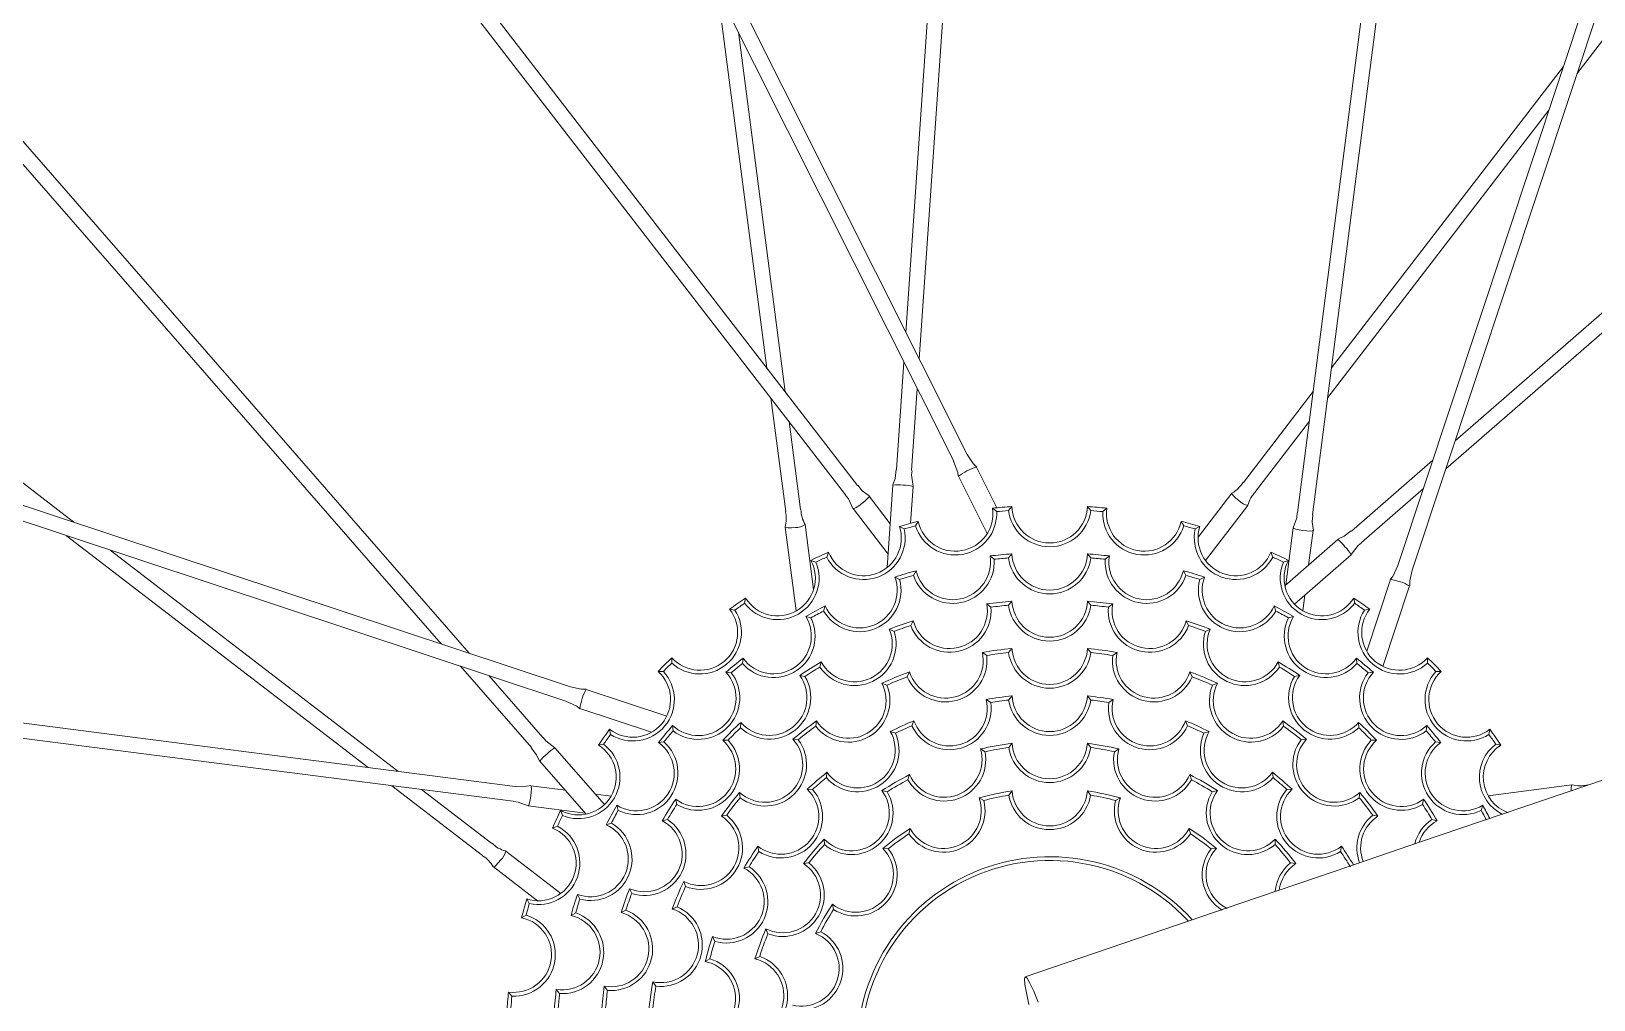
# Model space of a CAD drawing. Header units: inches. Extents: x -27 to 495, y -3 to 144.
# Drawn here: x -15.11 to -8.91, y 101.44 to 105.29 of the extents above; entities that cross this region are included whole.
import ezdxf

# ---------------------------------------------------------------- set-up
doc = ezdxf.new("R2010")
doc.units = ezdxf.units.IN
doc.layers.add('ZANO_R', color=7, linetype='Continuous', lineweight=0)

msp = doc.modelspace()

# ---------------------------------------------------------------- linework, layer by layer
at = {"layer": 'ZANO_R'}
for p, q in [((-11.19822, 110.50144), (-11.63875, 104.08947)), ((-11.58585, 103.98405), (-11.13836, 110.49733)), ((-9.18824, 110.31722), (-10.08242, 103.37239)), ((-10.02291, 103.36473), (-9.12874, 110.30956)), ((-14.5747, 109.80653), (-11.44912, 103.57779)), ((-11.3955, 103.6047), (-14.52107, 109.83343)), ((-7.49015, 109.77734), (-9.68441, 103.16285)), ((-9.62746, 103.14396), (-7.4332, 109.75845)), ((-16.15718, 108.98754), (-11.87872, 103.44453)), ((-11.83123, 103.48119), (-16.10969, 109.0242)), ((-8.97243, 105.11851), (-5.9875, 108.99928)), ((-4.61123, 107.8812), (-9.45669, 103.65875)), ((-9.49383, 103.5468), (-4.57182, 107.83596)), ((-13.37432, 102.81395), (-17.66348, 107.73596)), ((-17.70871, 107.69654), (-13.48627, 102.85108)), ((-14.94603, 103.33534), (-18.8268, 106.32028)), ((-12.38672, 105.44626), (-12.19116, 103.94751)), ((-12.11835, 103.85317), (-12.30495, 105.28331)), ((-9.02618, 105.14704), (-9.94768, 103.94898)), ((-9.9629, 103.83079), (-9.08359, 104.974)), ((-19.60486, 104.81763), (-12.99037, 102.62336)), ((-12.97148, 102.68031), (-19.58597, 104.87457)), ((-11.64683, 103.9718), (-11.6762, 103.5444)), ((-12.17574, 103.82934), (-12.11684, 103.37791)), ((-11.61634, 103.54029), (-11.59394, 103.86638)), ((-10.02034, 103.85452), (-10.2979, 103.49367)), ((-12.05735, 103.38568), (-12.10293, 103.735)), ((-10.25034, 103.45708), (-10.03556, 103.73632)), ((-9.54561, 103.58126), (-9.86859, 103.29981)), ((-11.43012, 103.51764), (-11.316, 103.29021)), ((-11.27777, 103.3924), (-11.35862, 103.55352)), ((-11.69045, 103.48288), (-11.71294, 103.15559)), ((-11.62072, 103.33071), (-11.61064, 103.4774)), ((-10.34346, 103.45083), (-10.47798, 103.27594)), ((-9.82917, 103.25457), (-9.58275, 103.46931)), ((-11.84883, 103.38944), (-11.70929, 103.20865)), ((-11.70103, 103.32888), (-11.7855, 103.43832)), ((-11.29462, 103.39068), (-11.27833, 103.37727)), ((-11.21756, 103.39743), (-11.23127, 103.38139)), ((-10.90402, 103.38139), (-10.91774, 103.39743)), ((-10.85696, 103.37727), (-10.84067, 103.39068)), ((-10.44858, 103.18295), (-10.28005, 103.40206)), ((-12.0058, 103.06792), (-12.03944, 103.32576)), ((-11.58989, 103.33862), (-11.60061, 103.32044)), ((-10.53468, 103.32044), (-10.5454, 103.33862)), ((-14.97456, 103.28159), (-13.7765, 102.36009)), ((-12.11877, 103.31541), (-12.0753, 102.98221)), ((-11.66462, 103.3186), (-11.64624, 103.30822)), ((-10.48905, 103.30822), (-10.47068, 103.3186)), ((-9.92217, 103.26638), (-10.13327, 103.08243)), ((-10.10024, 103.31231), (-10.1294, 103.0858)), ((-10.03855, 103.16497), (-10.02089, 103.30209)), ((-13.6583, 102.34487), (-14.80151, 103.22418)), ((-11.94635, 103.21605), (-11.95376, 103.19629)), ((-11.30483, 103.20084), (-11.28828, 103.18767)), ((-11.21754, 103.20943), (-11.23119, 103.19329)), ((-10.9041, 103.19329), (-10.91775, 103.20943)), ((-10.84701, 103.18767), (-10.83047, 103.20084)), ((-10.18153, 103.19629), (-10.18894, 103.21605)), ((-10.09511, 103.00956), (-9.86961, 103.20607)), ((-13.19225, 102.28487), (-20.13708, 103.17904)), ((-12.01647, 103.18336), (-11.99657, 103.17632)), ((-11.59885, 103.14235), (-11.6091, 103.12386)), ((-10.5262, 103.12386), (-10.53644, 103.14235)), ((-10.13872, 103.17632), (-10.11882, 103.18336)), ((-20.14474, 103.11953), (-13.19991, 102.22536)), ((-11.68278, 103.11689), (-11.66399, 103.1072)), ((-10.4713, 103.1072), (-10.45251, 103.11689)), ((-9.71351, 103.10688), (-9.8079, 102.82236)), ((-9.74363, 102.76201), (-9.63758, 103.08169)), ((-12.27612, 103.03345), (-12.27998, 103.0127)), ((-11.21751, 103.02134), (-11.2311, 103.00508)), ((-10.90419, 103.00508), (-10.91778, 103.02134)), ((-10.06193, 102.98332), (-10.05394, 103.04545)), ((-9.85531, 103.0127), (-9.85917, 103.03345)), ((-12.33949, 102.98907), (-12.31867, 102.9856)), ((-12.0371, 102.96082), (-12.01678, 102.95499)), ((-11.95975, 103.00217), (-11.96619, 102.98203)), ((-11.31789, 103.01003), (-11.30103, 102.9972)), ((-10.83426, 102.9972), (-10.8174, 103.01003)), ((-10.1691, 102.98203), (-10.17554, 103.00217)), ((-10.11851, 102.95499), (-10.09819, 102.96082)), ((-9.81662, 102.9856), (-9.7958, 102.98907)), ((-11.70546, 102.90997), (-11.68616, 102.90121)), ((-11.61011, 102.94333), (-11.61974, 102.92445)), ((-10.51555, 102.92445), (-10.52518, 102.94333)), ((-10.44913, 102.90121), (-10.42984, 102.90997)), ((-11.21748, 102.8331), (-11.23097, 102.81669)), ((-10.90432, 102.81669), (-10.91781, 102.8331)), ((-12.56917, 102.79635), (-12.56937, 102.77525)), ((-12.28636, 102.79427), (-12.28875, 102.77326)), ((-11.97551, 102.77992), (-11.98069, 102.75937)), ((-11.33521, 102.8176), (-11.31793, 102.80524)), ((-10.81736, 102.80524), (-10.80008, 102.8176)), ((-10.1546, 102.75937), (-10.15978, 102.77992)), ((-9.84654, 102.77326), (-9.84893, 102.79427)), ((-9.56593, 102.77525), (-9.56612, 102.79635)), ((-13.40878, 102.76216), (-13.12732, 102.43918)), ((-13.08209, 102.4786), (-13.29683, 102.72503)), ((-12.62387, 102.74165), (-12.60277, 102.74185)), ((-12.35416, 102.73863), (-12.3331, 102.73687)), ((-12.06104, 102.72617), (-12.04028, 102.72193)), ((-11.62467, 102.74004), (-11.63345, 102.7207)), ((-10.50184, 102.7207), (-10.51063, 102.74004)), ((-10.09501, 102.72193), (-10.07425, 102.72617)), ((-9.8022, 102.73687), (-9.78113, 102.73863)), ((-9.53253, 102.74185), (-9.51142, 102.74165)), ((-12.58953, 102.56414), (-12.90921, 102.67019)), ((-11.73437, 102.6946), (-11.71448, 102.68713)), ((-11.21743, 102.64466), (-11.23081, 102.62807)), ((-10.90448, 102.62807), (-10.91786, 102.64466)), ((-10.42081, 102.68713), (-10.40092, 102.6946)), ((-12.9344, 102.59426), (-12.64988, 102.49987)), ((-11.31963, 102.62997), (-11.30212, 102.61782)), ((-10.83317, 102.61782), (-10.81566, 102.62997)), ((-12.56614, 102.52665), (-12.56439, 102.50558)), ((-12.29538, 102.53929), (-12.29586, 102.51811)), ((-11.99389, 102.54476), (-11.99737, 102.52381)), ((-11.60707, 102.54557), (-11.61523, 102.52588)), ((-10.52006, 102.52588), (-10.52822, 102.54557)), ((-10.13792, 102.52381), (-10.1414, 102.54476)), ((-9.83943, 102.51811), (-9.83991, 102.53929)), ((-9.5709, 102.50558), (-9.56915, 102.52665)), ((-12.81659, 102.51198), (-12.81312, 102.49116)), ((-12.62179, 102.45885), (-12.60078, 102.46124)), ((-12.36681, 102.46786), (-12.34563, 102.46835)), ((-12.0881, 102.47248), (-12.06695, 102.47042)), ((-11.70099, 102.50268), (-11.68076, 102.49595)), ((-11.21736, 102.45595), (-11.23058, 102.43911)), ((-10.90471, 102.43911), (-10.91793, 102.45595)), ((-10.45453, 102.49595), (-10.43431, 102.50268)), ((-10.06834, 102.47042), (-10.0472, 102.47248)), ((-9.78966, 102.46835), (-9.76848, 102.46786)), ((-9.53451, 102.46124), (-9.51351, 102.45885)), ((-9.32217, 102.49116), (-9.3187, 102.51198)), ((-12.83708, 102.21266), (-13.03359, 102.43816)), ((-12.86097, 102.4486), (-12.84022, 102.45246)), ((-11.34279, 102.43383), (-11.32461, 102.42253)), ((-10.81068, 102.42253), (-10.7925, 102.43383)), ((-9.29508, 102.45246), (-9.27433, 102.4486)), ((-13.0939, 102.38561), (-12.90994, 102.17451)), ((-11.95301, 102.34072), (-11.95529, 102.31953)), ((-11.62417, 102.33142), (-11.63083, 102.31107)), ((-10.50446, 102.31107), (-10.51112, 102.33142)), ((-10.18001, 102.31953), (-10.18229, 102.34072)), ((-13.68204, 102.28743), (-13.32118, 102.00988)), ((-13.2846, 102.05744), (-13.56384, 102.27222)), ((-12.99249, 102.26923), (-13.12961, 102.28688)), ((-12.03103, 102.27311), (-12.00973, 102.27235)), ((-10.12556, 102.27235), (-10.10426, 102.27311)), ((-8.99237, 102.29125), (-9.32557, 102.24778)), ((-13.13982, 102.20754), (-12.91331, 102.17837)), ((-12.81083, 102.24584), (-12.87296, 102.25384)), ((-12.78834, 102.20958), (-12.78251, 102.18926)), ((-12.55369, 102.23352), (-12.54945, 102.21276)), ((-12.29999, 102.26058), (-12.29793, 102.23944)), ((-11.73447, 102.26774), (-11.71352, 102.26333)), ((-11.34855, 102.23888), (-11.32969, 102.22848)), ((-11.21725, 102.26679), (-11.23025, 102.24962)), ((-10.90504, 102.24962), (-10.91804, 102.26679)), ((-10.8056, 102.22848), (-10.78674, 102.23888)), ((-10.42177, 102.26333), (-10.40083, 102.26774)), ((-9.83736, 102.23944), (-9.8353, 102.26058)), ((-9.58584, 102.21276), (-9.5816, 102.23352)), ((-9.35279, 102.18926), (-9.34695, 102.20958)), ((-13.01088, 102.18895), (-13.00384, 102.16905)), ((-12.60743, 102.14799), (-12.58689, 102.15318)), ((-12.37228, 102.16638), (-12.35133, 102.16986)), ((-9.78397, 102.16986), (-9.76301, 102.16638)), ((-9.5484, 102.15318), (-9.52786, 102.14799)), ((-13.04357, 102.11884), (-13.02381, 102.12624)), ((-12.82968, 102.13223), (-12.80955, 102.13867)), ((-11.6219, 102.11718), (-11.62679, 102.0962)), ((-10.5085, 102.0962), (-10.51339, 102.11718)), ((-13.01047, 101.8592), (-13.22957, 102.02773)), ((-12.22721, 102.0467), (-12.22343, 102.02573)), ((-11.96385, 102.07526), (-11.96315, 102.05387)), ((-11.73049, 102.03828), (-11.70904, 102.03645)), ((-10.42625, 102.03645), (-10.4048, 102.03828)), ((-10.17214, 102.05387), (-10.17144, 102.07526)), ((-9.91186, 102.02573), (-9.90808, 102.0467)), ((-13.27835, 101.96432), (-13.10345, 101.82979)), ((-12.28303, 101.95985), (-12.26238, 101.96512)), ((-12.04571, 101.9777), (-12.02453, 101.98073)), ((-10.11077, 101.98073), (-10.08958, 101.9777)), ((-12.52212, 101.90685), (-12.51465, 101.88697)), ((-13.14612, 101.8371), (-13.13573, 101.81872)), ((-12.94441, 101.85527), (-12.93472, 101.83647)), ((-12.73748, 101.87794), (-12.72873, 101.85865)), ((-13.16614, 101.76237), (-13.14796, 101.77309)), ((-12.96987, 101.77133), (-12.95137, 101.78158)), ((-12.77085, 101.78259), (-12.75197, 101.79222)), ((-12.56756, 101.79715), (-12.54822, 101.80594)), ((-11.93071, 101.81592), (-11.92665, 101.79477)), ((-12.19543, 101.71838), (-12.18746, 101.69851)), ((-12.40748, 101.68734), (-12.39794, 101.66828)), ((-11.99782, 101.69967), (-11.97748, 101.70672)), ((-12.43657, 101.58828), (-12.41824, 101.59915)), ((-12.23899, 101.5987), (-12.22012, 101.60879)), ((-13.2182, 101.46711), (-13.20479, 101.45081)), ((-13.02835, 101.47731), (-13.01519, 101.46077)), ((-12.83754, 101.49037), (-12.82471, 101.47351)), ((-12.64512, 101.50769), (-12.63276, 101.49041))]:
    msp.add_line(p, q, dxfattribs=at)
at = {"layer": 'ZANO_R', "flags": 128}
for points in [[(-11.44941, 103.57774), (-11.43304, 103.53309), (-11.4313, 103.51781)], [(-11.35774, 103.55451), (-11.37207, 103.56847), (-11.39514, 103.60495)], [(-11.67764, 103.54457), (-11.68176, 103.50941), (-11.69158, 103.48346)], [(-11.61056, 103.47755), (-11.61678, 103.52303), (-11.61485, 103.5401)], [(-11.78517, 103.4394), (-11.81231, 103.46005), (-11.83018, 103.48204)], [(-10.31544, 103.42165), (-10.3273, 103.43135), (-10.33678, 103.4403), (-10.34246, 103.44714), (-10.34346, 103.45083), (-10.34324, 103.45104)], [(-11.8798, 103.44367), (-11.86717, 103.42784), (-11.84943, 103.38952)], [(-11.78568, 103.43849), (-11.7855, 103.43832), (-11.78665, 103.43482), (-11.79243, 103.42813), (-11.80199, 103.41926), (-11.81385, 103.40959), (-11.82622, 103.40056), (-11.83721, 103.39356), (-11.84515, 103.38966), (-11.84883, 103.38944), (-11.84896, 103.38968)], [(-10.08379, 103.37255), (-10.08605, 103.35242), (-10.1006, 103.31278)], [(-10.01989, 103.30262), (-10.02448, 103.33641), (-10.02157, 103.36459)], [(-12.07832, 103.31458), (-12.09356, 103.31306), (-12.1066, 103.31268), (-12.11545, 103.31351), (-12.11877, 103.31541), (-12.11876, 103.31571)], [(-10.0209, 103.30233), (-10.02089, 103.30209), (-10.02418, 103.30042), (-10.033, 103.29978), (-10.04602, 103.30027), (-10.06126, 103.30181), (-10.07639, 103.30418), (-10.08911, 103.307), (-10.09748, 103.30986), (-10.10024, 103.31231), (-10.10016, 103.31256)], [(-9.86949, 103.30095), (-9.89727, 103.279), (-9.92256, 103.26759)], [(-9.86945, 103.20612), (-9.84168, 103.24268), (-9.82825, 103.25339)], [(-9.68465, 103.16301), (-9.70465, 103.11987), (-9.71422, 103.10784)], [(-9.63626, 103.08177), (-9.63652, 103.10177), (-9.62704, 103.14388)], [(-12.90929, 102.67152), (-12.92929, 102.67125), (-12.9714, 102.68073)], [(-12.99053, 102.62313), (-12.94739, 102.60312), (-12.93535, 102.59355)], [(-13.03364, 102.43832), (-13.0702, 102.46609), (-13.08091, 102.47952)], [(-13.12846, 102.43829), (-13.10651, 102.41051), (-13.09511, 102.38522)], [(-8.77336, 102.34315), (-9.59357, 102.06378), (-9.93341, 101.94783), (-10.30854, 101.81973), (-10.71908, 101.67947), (-11.16506, 101.52707)], [(-13.13014, 102.28788), (-13.16393, 102.28329), (-13.19211, 102.2862)], [(-13.12985, 102.28688), (-13.12961, 102.28688), (-13.12793, 102.2836), (-13.1273, 102.27477), (-13.12779, 102.26175), (-13.12933, 102.24652), (-13.13169, 102.23139), (-13.13452, 102.21867), (-13.13737, 102.21029), (-13.13982, 102.20754), (-13.14008, 102.20762)], [(-8.99483, 102.26789), (-8.99509, 102.27908), (-8.99427, 102.28794), (-8.99237, 102.29125), (-8.99206, 102.29124)], [(-13.20006, 102.22399), (-13.17994, 102.22173), (-13.1403, 102.20717)], [(-13.24916, 101.99233), (-13.25886, 101.98048), (-13.26781, 101.97099), (-13.27466, 101.96532), (-13.27835, 101.96432), (-13.27856, 101.96454)], [(-11.11285, 101.42704), (-11.13101, 101.47051), (-11.14611, 101.50243), (-11.15755, 101.52157), (-11.1649, 101.52719), (-11.16789, 101.51908), (-11.16639, 101.49755), (-11.16046, 101.46343), (-11.15033, 101.41802)]]:
    msp.add_lwpolyline(points, dxfattribs=at)
at = {"layer": 'ZANO_R'}
for centre, radius, start, end in [((-11.06765, 101.24013), 12.68111, 19.469579, 264.472875), ((-11.06765, 101.24013), 11.25, 19.821861, 180), ((-11.06765, 101.24013), 12.68111, 275.527481, 13.665272), ((-11.06765, 101.24013), 11.25, 180, 13.589659), ((-11.3116, 103.37062), 0.18884, 104.41872, 128.876455), ((-11.67261, 103.3044), 0.17936, 82.882962, 95.70749), ((-11.65274, 103.30277), 0.17963, 76.443815, 89.24928), ((-10.39996, 103.55423), 0.11756, 298.82916, 329.349044), ((-10.16925, 103.37569), 0.11358, 134.861172, 166.311253), ((-11.44316, 103.36978), 0.15, 191.987535, 8.012465), ((-11.06765, 101.24013), 2.1625, 93.975071, 96.024929), ((-11.06765, 103.40263), 0.15, 181.987535, 358.012465), ((-11.06765, 101.24013), 2.1625, 83.975071, 86.024929), ((-10.69213, 103.36978), 0.15, 171.987535, 348.012465), ((-10.27222, 103.45881), 0.057, 220.691525, 262.257063), ((-12.23182, 103.34857), 0.11754, 343.826957, 14.351399), ((-12.07403, 103.37138), 0.05696, 265.674995, 307.270698), ((-11.9424, 103.38548), 0.11362, 179.867024, 211.304674), ((-11.06765, 101.24013), 2.1625, 103.975071, 106.024929), ((-11.44316, 103.36978), 0.165, 197.397024, 2.602976), ((-11.06765, 101.24013), 2.1475, 94.369836, 95.630164), ((-11.06765, 103.40263), 0.165, 187.397024, 352.602976), ((-11.06765, 101.24013), 2.1475, 84.369836, 85.630164), ((-10.69213, 103.36978), 0.165, 177.397024, 342.602976), ((-11.06765, 101.24013), 2.1625, 73.975071, 76.024929), ((-11.80726, 103.27221), 0.165, 207.397024, 12.602976), ((-11.80726, 103.27221), 0.15, 201.987535, 18.012465), ((-11.06765, 101.24013), 2.1475, 104.369836, 105.630164), ((-11.06765, 101.24013), 2.1475, 74.369836, 75.630164), ((-10.32803, 103.27221), 0.165, 167.397024, 332.602976), ((-10.32803, 103.27221), 0.15, 161.987535, 338.012465), ((-10.03568, 103.12765), 0.17925, 37.878335, 50.710864), ((-11.06765, 101.24013), 2.1625, 113.975071, 116.024929), ((-11.45295, 103.17718), 0.15, 193.426312, 9.073688), ((-11.06765, 101.24013), 1.975, 94.352625, 96.897375), ((-11.06765, 103.21513), 0.15, 182.176312, 357.823688), ((-11.06765, 101.24013), 1.975, 83.102625, 85.647375), ((-10.68234, 103.17718), 0.15, 170.926312, 346.573688), ((-11.06765, 101.24013), 2.1625, 63.975071, 66.024929), ((-10.02264, 103.11253), 0.17935, 31.434146, 44.259011), ((-12.1489, 103.11291), 0.165, 217.397024, 22.602976), ((-12.1489, 103.11291), 0.15, 211.987535, 28.012465), ((-11.06765, 101.24013), 2.1475, 114.369836, 115.630164), ((-11.06765, 101.24013), 1.975, 105.602625, 108.147375), ((-11.45295, 103.17718), 0.165, 198.854603, 3.645397), ((-11.06765, 101.24013), 1.96, 94.786513, 96.463487), ((-11.06765, 103.21513), 0.165, 187.604603, 352.395397), ((-11.06765, 101.24013), 1.96, 83.536513, 85.213487), ((-10.68234, 103.17718), 0.165, 176.354603, 341.145397), ((-11.06765, 101.24013), 1.975, 71.852625, 74.397375), ((-11.06765, 101.24013), 2.1475, 64.369836, 65.630164), ((-9.9864, 103.11291), 0.165, 157.397024, 322.602976), ((-9.9864, 103.11291), 0.15, 151.987535, 328.012465), ((-11.82345, 103.06479), 0.165, 210.104603, 14.895397), ((-11.82345, 103.06479), 0.15, 204.676312, 20.323688), ((-11.06765, 101.24013), 1.96, 106.036513, 107.713487), ((-11.06765, 101.24013), 1.96, 72.286513, 73.963487), ((-10.31185, 103.06479), 0.165, 165.104603, 329.895397), ((-10.31185, 103.06479), 0.15, 159.676312, 335.323688), ((-9.73367, 102.91908), 0.18889, 59.421661, 83.873596), ((-11.06765, 101.24013), 2.1625, 123.975071, 126.024929), ((-11.06765, 101.24013), 1.7875, 94.809449, 98.047694), ((-11.06765, 103.02763), 0.15, 182.404725, 357.595275), ((-11.06765, 101.24013), 1.7875, 81.952306, 85.190551), ((-11.06765, 101.24013), 2.1625, 53.975071, 56.024929), ((-12.45767, 102.8967), 0.165, 227.397024, 32.602976), ((-12.45767, 102.8967), 0.15, 221.987535, 38.012465), ((-11.06765, 101.24013), 2.1475, 124.369836, 125.630164), ((-12.1649, 102.88228), 0.165, 221.354603, 26.145397), ((-12.1649, 102.88228), 0.15, 215.926312, 31.573688), ((-11.06765, 101.24013), 1.975, 116.852625, 119.397375), ((-11.06765, 101.24013), 1.96, 117.286513, 118.963487), ((-11.4654, 102.98281), 0.165, 200.713007, 5.001279), ((-11.4654, 102.98281), 0.15, 195.261868, 10.452418), ((-11.06765, 101.24013), 1.7725, 95.29106, 97.566083), ((-11.06765, 103.02763), 0.165, 187.855864, 352.144136), ((-11.06765, 101.24013), 1.7725, 82.433917, 84.70894), ((-10.66989, 102.98281), 0.165, 174.998721, 339.286993), ((-10.66989, 102.98281), 0.15, 169.547582, 344.738132), ((-11.06765, 101.24013), 1.975, 60.602625, 63.147375), ((-11.06765, 101.24013), 1.96, 61.036513, 62.713487), ((-9.97039, 102.88228), 0.165, 153.854603, 318.645397), ((-9.97039, 102.88228), 0.15, 148.426312, 324.073688), ((-11.06765, 101.24013), 2.1475, 54.369836, 55.630164), ((-9.67762, 102.8967), 0.165, 147.397024, 312.602976), ((-9.67762, 102.8967), 0.15, 141.987535, 318.012465), ((-11.84321, 102.85061), 0.165, 213.57015, 17.858422), ((-11.84321, 102.85061), 0.15, 208.11901, 23.309561), ((-11.06765, 101.24013), 1.7875, 107.666592, 110.904836), ((-11.06765, 101.24013), 1.7725, 108.148203, 110.423226), ((-11.06765, 101.24013), 1.7875, 69.095164, 72.333408), ((-11.06765, 101.24013), 1.7725, 69.576774, 71.851797), ((-10.29208, 102.85061), 0.165, 162.141578, 326.42985), ((-10.29208, 102.85061), 0.15, 156.690439, 331.88099), ((-11.06765, 101.24013), 1.6, 95.373448, 99.626552), ((-11.06765, 102.84013), 0.15, 182.686724, 357.313276), ((-11.06765, 101.24013), 1.6, 80.373448, 84.626552), ((-11.06765, 101.24013), 2.1625, 133.975071, 136.024929), ((-11.06765, 101.24013), 2.1475, 134.369836, 135.630164), ((-11.06765, 101.24013), 1.975, 128.102625, 130.647375), ((-11.06765, 101.24013), 1.96, 128.536513, 130.213487), ((-11.06765, 101.24013), 1.7875, 120.523735, 123.761979), ((-11.48176, 102.78561), 0.165, 203.166225, 6.833775), ((-11.48176, 102.78561), 0.15, 197.686724, 12.313276), ((-11.06765, 101.24013), 1.585, 95.914564, 99.085436), ((-11.06765, 102.84013), 0.165, 188.166225, 351.833775), ((-11.06765, 101.24013), 1.585, 80.914564, 84.085436), ((-10.65354, 102.78561), 0.165, 173.166225, 336.833775), ((-10.65354, 102.78561), 0.15, 167.686724, 342.313276), ((-11.06765, 101.24013), 1.7875, 56.238021, 59.476265), ((-11.06765, 101.24013), 1.975, 49.352625, 51.897375), ((-11.06765, 101.24013), 1.96, 49.786513, 51.463487), ((-11.06765, 101.24013), 2.1625, 43.975071, 46.024929), ((-11.06765, 101.24013), 2.1475, 44.369836, 45.630164), ((-12.72422, 102.63016), 0.15, 231.987535, 48.012465), ((-12.72422, 102.63016), 0.165, 237.397024, 42.602976), ((-12.46418, 102.63666), 0.15, 227.176312, 42.823688), ((-12.46418, 102.63666), 0.165, 232.604603, 37.395397), ((-12.18213, 102.63765), 0.165, 226.427293, 30.715564), ((-12.18213, 102.63765), 0.15, 220.976153, 36.166704), ((-11.06765, 101.24013), 1.7725, 121.005346, 123.280368), ((-11.06765, 101.24013), 1.6, 110.373448, 114.626552), ((-11.06765, 101.24013), 1.585, 110.914564, 114.085436), ((-11.06765, 101.24013), 1.6, 65.373448, 69.626552), ((-11.06765, 101.24013), 1.585, 65.914564, 69.085436), ((-11.06765, 101.24013), 1.7725, 56.719632, 58.994654), ((-9.95316, 102.63765), 0.165, 149.284436, 313.572707), ((-9.95316, 102.63765), 0.15, 143.833296, 319.023847), ((-9.67111, 102.63666), 0.165, 142.604603, 307.395397), ((-9.67111, 102.63666), 0.15, 137.176312, 312.823688), ((-9.41107, 102.63016), 0.165, 137.397024, 302.602976), ((-9.41107, 102.63016), 0.15, 131.987535, 308.012465), ((-12.74666, 102.57412), 0.18882, 149.416888, 173.877673), ((-11.86765, 102.62577), 0.165, 218.166225, 21.833775), ((-11.86765, 102.62577), 0.15, 212.686724, 27.313276), ((-11.06765, 101.24013), 1.4125, 96.08737, 100.276266), ((-11.06765, 102.65263), 0.15, 183.043685, 356.956315), ((-11.06765, 101.24013), 1.4125, 79.723734, 83.91263), ((-10.26765, 102.62577), 0.165, 158.166225, 321.833775), ((-10.26765, 102.62577), 0.15, 152.686724, 327.313276), ((-11.46559, 102.59541), 0.165, 204.922967, 7.804306), ((-11.46559, 102.59541), 0.15, 199.407321, 13.319951), ((-11.06765, 101.24013), 1.3975, 96.704744, 99.658892), ((-11.06765, 102.65263), 0.165, 188.55933, 351.44067), ((-11.06765, 101.24013), 1.3975, 80.341108, 83.295256), ((-10.6697, 102.59541), 0.165, 172.195694, 335.077033), ((-10.6697, 102.59541), 0.15, 166.680049, 340.592679), ((-11.06765, 101.24013), 1.975, 139.352625, 141.897375), ((-11.06765, 101.24013), 1.7875, 133.380878, 136.619122), ((-11.06765, 101.24013), 1.7725, 133.862489, 136.137511), ((-11.06765, 101.24013), 1.6, 125.373448, 129.626552), ((-11.06765, 101.24013), 1.585, 125.914564, 129.085436), ((-11.06765, 101.24013), 1.4125, 112.451007, 116.639902), ((-11.06765, 101.24013), 1.3975, 113.06838, 116.022529), ((-11.06765, 101.24013), 1.4125, 63.360098, 67.548993), ((-11.06765, 101.24013), 1.3975, 63.977471, 66.93162), ((-11.06765, 101.24013), 1.6, 50.373448, 54.626552), ((-11.06765, 101.24013), 1.585, 50.914564, 54.085436), ((-11.06765, 101.24013), 1.7875, 43.380878, 46.619122), ((-11.06765, 101.24013), 1.7725, 43.862489, 46.137511), ((-11.06765, 101.24013), 1.975, 38.102625, 40.647375), ((-11.06765, 101.24013), 2.1625, 143.975071, 146.024929), ((-11.06765, 101.24013), 2.1475, 144.369836, 145.630164), ((-12.7098, 102.33738), 0.15, 238.426312, 54.073688), ((-12.7098, 102.33738), 0.165, 243.854603, 48.645397), ((-11.06765, 101.24013), 1.96, 139.786513, 141.463487), ((-12.46517, 102.35462), 0.15, 233.833296, 49.023847), ((-12.46517, 102.35462), 0.165, 239.284436, 43.572707), ((-12.19902, 102.3715), 0.15, 227.686724, 42.313276), ((-12.19902, 102.3715), 0.165, 233.166225, 36.833775), ((-11.8313, 102.4284), 0.165, 221.286603, 24.167942), ((-11.8313, 102.4284), 0.15, 215.770958, 29.683588), ((-11.06765, 101.24013), 1.225, 97.0202, 102.9798), ((-11.06765, 102.46513), 0.15, 183.5101, 356.4899), ((-11.06765, 101.24013), 1.225, 77.0202, 82.9798), ((-10.30399, 102.4284), 0.165, 155.832058, 318.713397), ((-10.30399, 102.4284), 0.15, 150.316412, 324.229042), ((-9.93628, 102.3715), 0.165, 143.166225, 306.833775), ((-9.93628, 102.3715), 0.15, 137.686724, 312.313276), ((-9.67012, 102.35462), 0.165, 136.427293, 300.715564), ((-9.67012, 102.35462), 0.15, 130.976153, 306.166704), ((-9.42549, 102.33738), 0.165, 131.354603, 296.145397), ((-9.42549, 102.33738), 0.15, 125.926312, 301.573688), ((-11.06765, 101.24013), 1.96, 38.536513, 40.213487), ((-11.06765, 101.24013), 2.1475, 34.369836, 35.630164), ((-11.06765, 101.24013), 2.1625, 33.975071, 36.024929), ((-12.95499, 102.27192), 0.1795, 127.887828, 140.702864), ((-12.93998, 102.28502), 0.17949, 121.435761, 134.251143), ((-12.94043, 102.32138), 0.15, 241.987535, 58.012465), ((-12.94043, 102.32138), 0.165, 247.397024, 52.602976), ((-11.48662, 102.39125), 0.165, 209.073389, 10.926611), ((-11.48662, 102.39125), 0.15, 203.5101, 16.4899), ((-11.06765, 101.24013), 1.21, 97.738806, 102.261194), ((-11.06765, 102.46513), 0.165, 189.073389, 350.926611), ((-11.06765, 101.24013), 1.21, 77.738806, 82.261194), ((-10.64867, 102.39125), 0.165, 169.073389, 330.926611), ((-10.64867, 102.39125), 0.15, 163.5101, 336.4899), ((-9.19487, 102.32138), 0.165, 127.397024, 243.608024), ((-9.19487, 102.32138), 0.15, 121.987535, 250.386139), ((-11.06765, 101.24013), 1.4125, 128.814643, 133.003539), ((-11.06765, 101.24013), 1.225, 117.0202, 122.9798), ((-11.06765, 101.24013), 1.225, 57.0202, 62.9798), ((-11.06765, 101.24013), 1.4125, 46.996461, 51.185357), ((-12.13514, 102.16512), 0.15, 232.134594, 46.047224), ((-12.13514, 102.16512), 0.165, 237.650239, 40.531579), ((-11.06765, 101.24013), 1.3975, 129.432017, 132.386165), ((-11.06765, 101.24013), 1.21, 117.738806, 122.261194), ((-11.06765, 101.24013), 1.21, 57.738806, 62.261194), ((-11.06765, 101.24013), 1.3975, 47.613835, 50.567983), ((-10.00015, 102.16512), 0.165, 139.468421, 302.349761), ((-10.00015, 102.16512), 0.15, 133.952776, 307.865406), ((-8.9592, 102.40435), 0.11758, 253.833245, 284.345934), ((-11.06765, 101.24013), 1.975, 150.602625, 153.147375), ((-11.06765, 101.24013), 1.7875, 146.238021, 149.476265), ((-11.06765, 101.24013), 1.7725, 146.719632, 148.994654), ((-11.06765, 101.24013), 1.6, 140.373448, 144.626552), ((-11.06765, 101.24013), 1.585, 140.914564, 144.085436), ((-11.85506, 102.17853), 0.15, 223.5101, 36.4899), ((-11.85506, 102.17853), 0.165, 229.073389, 30.926611), ((-11.48964, 102.18793), 0.165, 213.774446, 14.225554), ((-11.48964, 102.18793), 0.15, 208.145479, 19.854521), ((-11.06765, 101.24013), 1.0375, 98.290959, 105.709041), ((-11.06765, 101.24013), 1.0225, 99.150408, 104.849592), ((-11.06765, 102.27763), 0.165, 189.774446, 350.225554), ((-11.06765, 102.27763), 0.15, 184.145479, 355.854521), ((-11.06765, 101.24013), 1.0375, 74.290959, 81.709041), ((-11.06765, 101.24013), 1.0225, 75.150408, 80.849592), ((-10.64566, 102.18793), 0.165, 165.774446, 326.225554), ((-10.64566, 102.18793), 0.15, 160.145479, 331.854521), ((-10.28023, 102.17853), 0.165, 149.073389, 310.926611), ((-10.28023, 102.17853), 0.15, 143.5101, 316.4899), ((-11.06765, 101.24013), 1.585, 35.914564, 39.085436), ((-11.06765, 101.24013), 1.6, 35.373448, 39.626552), ((-11.06765, 101.24013), 1.7725, 31.005346, 33.280368), ((-11.06765, 101.24013), 1.7875, 30.523735, 33.761979), ((-11.06765, 101.24013), 1.975, 27.67728, 29.397375), ((-11.06765, 101.24013), 2.1625, 153.975071, 156.024929), ((-11.06765, 101.24013), 2.1475, 154.369836, 155.630164), ((-11.06765, 101.24013), 1.96, 151.036513, 152.713487), ((-12.67813, 102.0157), 0.15, 246.690439, 61.88099), ((-12.67813, 102.0157), 0.165, 252.141578, 56.42985), ((-12.45329, 102.04013), 0.15, 242.686724, 57.313276), ((-12.45329, 102.04013), 0.165, 248.166225, 51.833775), ((-9.68201, 102.04013), 0.165, 128.166225, 201.015184), ((-9.68201, 102.04013), 0.15, 122.686724, 201.269579), ((-9.45716, 102.0157), 0.165, 123.57015, 165.243442), ((-9.45716, 102.0157), 0.15, 118.11901, 161.843792), ((-11.06765, 101.24013), 1.96, 27.744477, 28.963487), ((-13.09973, 101.97975), 0.15, 251.987535, 68.012465), ((-13.09973, 101.97975), 0.165, 257.397024, 62.602976), ((-12.89231, 101.99593), 0.15, 249.676312, 65.323688), ((-12.89231, 101.99593), 0.165, 255.104603, 59.895397), ((-11.06765, 101.24013), 1.0375, 122.290959, 129.709041), ((-11.06765, 101.24013), 1.0225, 123.150408, 128.849592), ((-11.06765, 101.24013), 1.0375, 50.290959, 57.709041), ((-11.06765, 101.24013), 1.0225, 51.150408, 56.849592), ((-13.20321, 102.13853), 0.11358, 224.859984, 256.30999), ((-13.2863, 102.03554), 0.05697, 310.68039, 352.266948), ((-11.06765, 101.24013), 1.4125, 145.178279, 149.367175), ((-11.06765, 101.24013), 1.3975, 145.795653, 148.749801), ((-11.06765, 101.24013), 1.225, 137.0202, 142.9798), ((-11.06765, 101.24013), 1.21, 137.738806, 142.261194), ((-11.83866, 101.93435), 0.15, 232.145479, 43.854521), ((-11.83866, 101.93435), 0.165, 237.774446, 38.225554), ((-10.29663, 101.93435), 0.165, 141.774446, 238.976205), ((-10.29663, 101.93435), 0.15, 136.145479, 243.995044), ((-11.06765, 101.24013), 1.21, 37.738806, 42.261194), ((-11.06765, 101.24013), 1.225, 37.0202, 42.9798), ((-11.06765, 101.24013), 1.3975, 31.250199, 34.204347), ((-11.06765, 101.24013), 1.4125, 31.25251, 34.821721), ((-13.3818, 101.90777), 0.11762, 28.839642, 59.34106), ((-12.3525, 101.8269), 0.15, 248.498231, 62.41086), ((-12.3525, 101.8269), 0.165, 254.013876, 56.895215), ((-12.12853, 101.85263), 0.15, 243.5101, 56.4899), ((-12.12853, 101.85263), 0.165, 249.073389, 50.926611), ((-11.06765, 101.24013), 0.765, 42.250689, 180), ((-11.06765, 101.24013), 0.75, 42.850143, 339.679234), ((-10.00676, 101.85263), 0.165, 129.073389, 175.009244), ((-10.00676, 101.85263), 0.15, 123.5101, 172.381988), ((-11.06765, 101.24013), 1.6, 155.373448, 159.626552), ((-11.06765, 101.24013), 2.1625, 163.975071, 166.024929), ((-11.06765, 101.24013), 1.975, 161.852625, 164.397375), ((-11.06765, 101.24013), 1.96, 162.286513, 163.963487), ((-11.06765, 101.24013), 1.7875, 159.095164, 162.333408), ((-11.06765, 101.24013), 1.7725, 159.576774, 161.851797), ((-11.06765, 101.24013), 1.585, 155.914564, 159.085436), ((-13.19729, 101.61564), 0.165, 267.397024, 72.602976), ((-11.06765, 101.24013), 2.1475, 164.369836, 165.630164), ((-13.0047, 101.62543), 0.165, 266.354603, 71.145397), ((-12.81033, 101.63788), 0.15, 259.547582, 74.738132), ((-12.81033, 101.63788), 0.165, 264.998721, 69.286993), ((-12.61313, 101.65424), 0.15, 257.686724, 72.313276), ((-12.61313, 101.65424), 0.165, 263.166225, 66.833775), ((-11.06765, 101.24013), 1.0375, 146.290959, 153.709041), ((-11.06765, 101.24013), 1.0225, 147.150408, 152.849592), ((-13.19729, 101.61564), 0.15, 261.987535, 78.012465), ((-13.0047, 101.62543), 0.15, 260.926312, 76.573688), ((-11.06765, 101.24013), 1.225, 157.0202, 162.9798), ((-11.06765, 101.24013), 1.4125, 161.541916, 165.730812), ((-11.06765, 101.24013), 1.3975, 162.159289, 165.113438), ((-11.06765, 101.24013), 1.21, 157.738806, 162.261194), ((-12.05437, 101.56073), 0.15, 256.145479, 67.854521), ((-12.05437, 101.56073), 0.165, 261.774446, 62.225554), ((-12.46577, 101.44115), 0.15, 264.861867, 78.774497), ((-12.46577, 101.44115), 0.165, 270.377512, 73.258851), ((-12.27404, 101.45285), 0.15, 263.5101, 76.4899), ((-12.27404, 101.45285), 0.165, 269.073389, 70.926611), ((-11.06765, 101.24013), 2.1625, 173.975071, 176.024929), ((-11.06765, 101.24013), 1.975, 173.102625, 175.647375), ((-11.06765, 101.24013), 1.7875, 171.952306, 175.190551), ((-11.06765, 101.24013), 1.7725, 172.433917, 174.70894), ((-11.06765, 101.24013), 1.6, 170.373448, 174.626552), ((-11.06765, 101.24013), 1.585, 170.914564, 174.085436), ((-11.06765, 101.24013), 2.1475, 174.369836, 175.630164), ((-11.06765, 101.24013), 1.96, 173.536513, 175.213487)]:
    msp.add_arc(centre, radius, start, end, dxfattribs=at)

doc.saveas('drawing.dxf')
